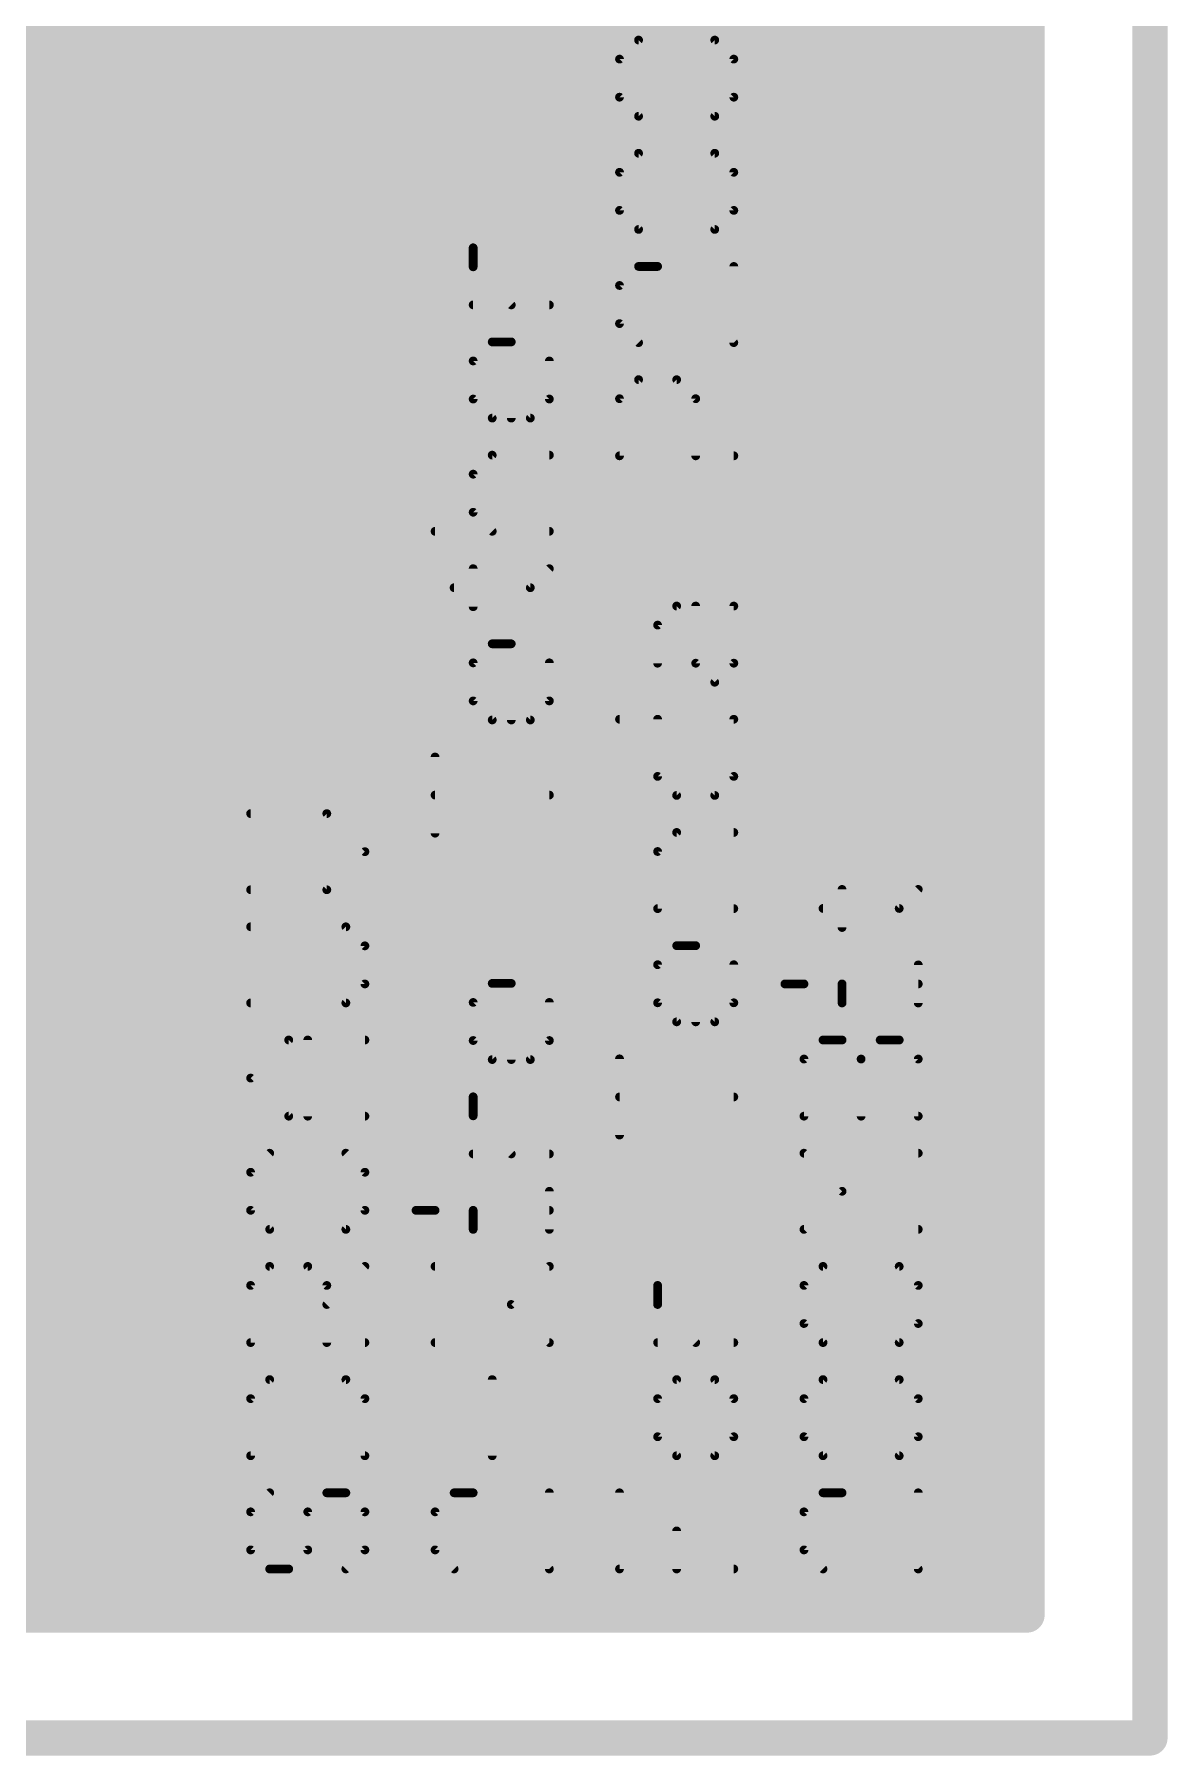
# Model space of a CAD drawing. Extents: x -0.2 to 42.2, y -0.3 to 59.1.
# Drawn here: x 29.1 to 42.2, y -0.2 to 19.71 of the extents above; entities that cross this region are included whole.
import ezdxf

# ---------------------------------------------------------------- set-up
doc = ezdxf.new("R2010")
doc.units = 0
for name, color, linetype in [('1', 22, 'CONTINUOUS'), ('16', 175, 'CONTINUOUS'), ('20', 7, 'CONTINUOUS'), ('21', 253, 'CONTINUOUS')]:
    doc.layers.add(name, color=color, linetype=linetype)

msp = doc.modelspace()

# ---------------------------------------------------------------- linework, layer by layer
at = {"layer": '1', "const_width": 0.4064}
for points in [[(40.5776, 56.5776), (40.5776, 1.4224)], [(37.4904, 24.5095), (23.1052, 10.1243)], [(23.622, 9.779), (38.1, 24.257)], [(24.2316, 9.5265), (38.4453, 23.7402)], [(33.6804, 23.1125), (21.2075, 10.6396)], [(21.46, 10.03), (34.29, 22.86)], [(21.8053, 9.5132), (34.6353, 22.3432)], [(20.828, 11.303), (30.48, 20.955)], [(21.1733, 10.7862), (30.8253, 20.4382)], [(30.3007, 19.9136), (30.4815, 19.9136)], [(32.2057, 19.9136), (32.8945, 19.9136)], [(34.6187, 19.9136), (40.5776, 19.9136)], [(29.8943, 19.5072), (30.0751, 19.5072)], [(31.7993, 19.5072), (32.4881, 19.5072)], [(34.2123, 19.5072), (40.5776, 19.5072)], [(29.4879, 19.1008), (29.6687, 19.1008)], [(31.3929, 19.1008), (32.0817, 19.1008)], [(33.8059, 19.1008), (40.5776, 19.1008)], [(29.0815, 18.6944), (29.2623, 18.6944)], [(30.9865, 18.6944), (31.6753, 18.6944)], [(33.3995, 18.6944), (40.5776, 18.6944)], [(30.5801, 18.288), (31.2689, 18.288)], [(32.9931, 18.288), (40.5776, 18.288)], [(30.1737, 17.8816), (30.8625, 17.8816)], [(32.5867, 17.8816), (40.5776, 17.8816)], [(29.7673, 17.4752), (30.4561, 17.4752)], [(32.1803, 17.4752), (40.5776, 17.4752)], [(29.3609, 17.0688), (30.0497, 17.0688)], [(31.7739, 17.0688), (40.5776, 17.0688)], [(28.9545, 16.6624), (29.6433, 16.6624)], [(31.3675, 16.6624), (40.5776, 16.6624)], [(28.5481, 16.256), (29.2369, 16.256)], [(30.9611, 16.256), (40.5776, 16.256)], [(30.5547, 15.8496), (40.5776, 15.8496)], [(30.1483, 15.4432), (40.5776, 15.4432)], [(29.7419, 15.0368), (40.5776, 15.0368)], [(29.3355, 14.6304), (40.5776, 14.6304)], [(28.9291, 14.224), (40.5776, 14.224)], [(28.5227, 13.8176), (40.5776, 13.8176)], [(28.1163, 13.4112), (40.5776, 13.4112)], [(27.7099, 13.0048), (40.5776, 13.0048)], [(27.3035, 12.5984), (40.5776, 12.5984)], [(26.8971, 12.192), (40.5776, 12.192)], [(26.4907, 11.7856), (40.5776, 11.7856)], [(26.0843, 11.3792), (40.5776, 11.3792)], [(25.6779, 10.9728), (40.5776, 10.9728)], [(25.2715, 10.5664), (40.5776, 10.5664)], [(24.8651, 10.16), (40.5776, 10.16)], [(24.4587, 9.7536), (40.5776, 9.7536)], [(24.2316, 9.3472), (40.5776, 9.3472)], [(24.2316, 8.9408), (40.5776, 8.9408)], [(24.2316, 8.5344), (40.5776, 8.5344)], [(24.2316, 8.128), (40.5776, 8.128)], [(24.2316, 7.7216), (40.5776, 7.7216)], [(24.2316, 7.3152), (40.5776, 7.3152)], [(24.2316, 6.9088), (40.5776, 6.9088)], [(24.1871, 6.5024), (40.5776, 6.5024)], [(23.8491, 6.096), (40.5776, 6.096)], [(23.4427, 5.6896), (40.5776, 5.6896)], [(23.0363, 5.2832), (40.5776, 5.2832)], [(22.6299, 4.8768), (40.5776, 4.8768)], [(22.2235, 4.4704), (40.5776, 4.4704)], [(21.8171, 4.064), (40.5776, 4.064)], [(14.1622, 3.6576), (40.5776, 3.6576)], [(14.1622, 3.2512), (40.5776, 3.2512)], [(12.9082, 2.8448), (40.5776, 2.8448)], [(14.1622, 2.4384), (40.5776, 2.4384)], [(14.1622, 2.032), (40.5776, 2.032)], [(14.1622, 1.6256), (40.5776, 1.6256)], [(40.5776, 1.4224), (14.1622, 1.4224)]]:
    msp.add_lwpolyline(points, dxfattribs=at)
at = {"layer": '1', "const_width": 0.2032}
for points in [[(29.8943, 19.6088, 1), (29.8943, 19.4056)], [(30.0751, 19.4056, 1), (30.0751, 19.6088)], [(31.7993, 19.6088, 1), (31.7993, 19.4056)], [(32.4881, 19.4056, 1), (32.4881, 19.6088)], [(34.2123, 19.6088, 1), (34.2123, 19.4056)], [(40.5776, 19.4056, 1), (40.5776, 19.6088)], [(29.4879, 19.2024, 1), (29.4879, 18.9992)], [(29.6687, 18.9992, 1), (29.6687, 19.2024)], [(31.3929, 19.2024, 1), (31.3929, 18.9992)], [(32.0817, 18.9992, 1), (32.0817, 19.2024)], [(33.8059, 19.2024, 1), (33.8059, 18.9992)], [(40.5776, 18.9992, 1), (40.5776, 19.2024)], [(29.0815, 18.796, 1), (29.0815, 18.5928)], [(29.2623, 18.5928, 1), (29.2623, 18.796)], [(30.9865, 18.796, 1), (30.9865, 18.5928)], [(31.6753, 18.5928, 1), (31.6753, 18.796)], [(33.3995, 18.796, 1), (33.3995, 18.5928)], [(40.5776, 18.5928, 1), (40.5776, 18.796)], [(30.5801, 18.3896, 1), (30.5801, 18.1864)], [(31.2689, 18.1864, 1), (31.2689, 18.3896)], [(32.9931, 18.3896, 1), (32.9931, 18.1864)], [(40.5776, 18.1864, 1), (40.5776, 18.3896)], [(30.1737, 17.9832, 1), (30.1737, 17.78)], [(30.8625, 17.78, 1), (30.8625, 17.9832)], [(32.5867, 17.9832, 1), (32.5867, 17.78)], [(40.5776, 17.78, 1), (40.5776, 17.9832)], [(29.7673, 17.5768, 1), (29.7673, 17.3736)], [(30.4561, 17.3736, 1), (30.4561, 17.5768)], [(32.1803, 17.5768, 1), (32.1803, 17.3736)], [(40.5776, 17.3736, 1), (40.5776, 17.5768)], [(29.3609, 17.1704, 1), (29.3609, 16.9672)], [(30.0497, 16.9672, 1), (30.0497, 17.1704)], [(31.7739, 17.1704, 1), (31.7739, 16.9672)], [(40.5776, 16.9672, 1), (40.5776, 17.1704)], [(29.6433, 16.5608, 1), (29.6433, 16.764)], [(31.3675, 16.764, 1), (31.3675, 16.5608)], [(40.5776, 16.5608, 1), (40.5776, 16.764)], [(29.2369, 16.1544, 1), (29.2369, 16.3576)], [(30.9611, 16.3576, 1), (30.9611, 16.1544)], [(40.5776, 16.1544, 1), (40.5776, 16.3576)], [(30.5547, 15.9512, 1), (30.5547, 15.748)], [(40.5776, 15.748, 1), (40.5776, 15.9512)], [(30.1483, 15.5448, 1), (30.1483, 15.3416)], [(40.5776, 15.3416, 1), (40.5776, 15.5448)], [(29.7419, 15.1384, 1), (29.7419, 14.9352)], [(40.5776, 14.9352, 1), (40.5776, 15.1384)], [(29.3355, 14.732, 1), (29.3355, 14.5288)], [(40.5776, 14.5288, 1), (40.5776, 14.732)], [(40.5776, 14.1224, 1), (40.5776, 14.3256)], [(40.5776, 13.716, 1), (40.5776, 13.9192)], [(40.5776, 13.3096, 1), (40.5776, 13.5128)], [(40.5776, 12.9032, 1), (40.5776, 13.1064)], [(40.5776, 12.4968, 1), (40.5776, 12.7)], [(40.5776, 12.0904, 1), (40.5776, 12.2936)], [(40.5776, 11.684, 1), (40.5776, 11.8872)], [(40.5776, 11.2776, 1), (40.5776, 11.4808)], [(40.5776, 10.8712, 1), (40.5776, 11.0744)], [(40.5776, 10.4648, 1), (40.5776, 10.668)], [(40.5776, 10.0584, 1), (40.5776, 10.2616)], [(40.5776, 9.652, 1), (40.5776, 9.8552)], [(40.5776, 9.2456, 1), (40.5776, 9.4488)], [(40.5776, 8.8392, 1), (40.5776, 9.0424)], [(40.5776, 8.4328, 1), (40.5776, 8.636)], [(40.5776, 8.0264, 1), (40.5776, 8.2296)], [(40.5776, 7.62, 1), (40.5776, 7.8232)], [(40.5776, 7.2136, 1), (40.5776, 7.4168)], [(40.5776, 6.8072, 1), (40.5776, 7.0104)], [(40.5776, 6.4008, 1), (40.5776, 6.604)], [(40.5776, 5.9944, 1), (40.5776, 6.1976)], [(40.5776, 5.588, 1), (40.5776, 5.7912)], [(40.5776, 5.1816, 1), (40.5776, 5.3848)], [(40.5776, 4.7752, 1), (40.5776, 4.9784)], [(40.5776, 4.3688, 1), (40.5776, 4.572)], [(40.5776, 3.9624, 1), (40.5776, 4.1656)], [(40.5776, 3.556, 1), (40.5776, 3.7592)], [(40.5776, 3.1496, 1), (40.5776, 3.3528)], [(40.5776, 2.7432, 1), (40.5776, 2.9464)], [(40.5776, 2.3368, 1), (40.5776, 2.54)], [(40.5776, 1.9304, 1), (40.5776, 2.1336)], [(40.5776, 1.524, 1), (40.5776, 1.7272)], [(40.5776, 1.3208, 1), (40.5776, 1.524)], [(40.476, 1.4224, 1), (40.6792, 1.4224)]]:
    msp.add_lwpolyline(points, format="xyb", dxfattribs=at)
at = {"layer": '16', "const_width": 0.4064}
for points in [[(40.5776, 56.5776), (40.5776, 1.4224)], [(1.4224, 19.9136), (40.5776, 19.9136)], [(1.4224, 19.5072), (40.5776, 19.5072)], [(1.4224, 19.1008), (40.5776, 19.1008)], [(1.4224, 18.6944), (40.5776, 18.6944)], [(1.4224, 18.288), (40.5776, 18.288)], [(1.4224, 17.8816), (40.5776, 17.8816)], [(1.4224, 17.4752), (40.5776, 17.4752)], [(1.4224, 17.0688), (40.5776, 17.0688)], [(6.0526, 16.6624), (40.5776, 16.6624)], [(6.2972, 16.256), (40.5776, 16.256)], [(6.3594, 15.8496), (40.5776, 15.8496)], [(6.2761, 15.4432), (40.5776, 15.4432)], [(6.0019, 15.0368), (40.5776, 15.0368)], [(1.4224, 14.6304), (40.5776, 14.6304)], [(5.9511, 14.224), (40.5776, 14.224)], [(6.2551, 13.8176), (40.5776, 13.8176)], [(19.8498, 13.4112), (40.5776, 13.4112)], [(20.2104, 13.0048), (40.5776, 13.0048)], [(20.2104, 12.5984), (40.5776, 12.5984)], [(20.2104, 12.192), (40.5776, 12.192)], [(19.9067, 11.7856), (40.5776, 11.7856)], [(1.4224, 11.3792), (40.5776, 11.3792)], [(19.7482, 10.9728), (40.5776, 10.9728)], [(20.1546, 10.5664), (40.5776, 10.5664)], [(20.2104, 10.16), (40.5776, 10.16)], [(20.2104, 9.7536), (40.5776, 9.7536)], [(20.0083, 9.3472), (40.5776, 9.3472)], [(19.6019, 8.9408), (40.5776, 8.9408)], [(19.7185, 8.5344), (40.5776, 8.5344)], [(20.1249, 8.128), (40.5776, 8.128)], [(20.2612, 7.7216), (40.5776, 7.7216)], [(20.2612, 7.3152), (40.5776, 7.3152)], [(20.1817, 6.9088), (40.5776, 6.9088)], [(19.7753, 6.5024), (40.5776, 6.5024)], [(12.1039, 6.096), (40.5776, 6.096)], [(12.1242, 5.6896), (40.5776, 5.6896)], [(12.0829, 5.2832), (40.5776, 5.2832)], [(11.9145, 4.8768), (40.5776, 4.8768)], [(11.571, 4.4704), (40.5776, 4.4704)], [(10.831, 4.064), (40.5776, 4.064)], [(1.4224, 3.6576), (40.5776, 3.6576)], [(1.4224, 3.2512), (40.5776, 3.2512)], [(1.4224, 2.8448), (40.5776, 2.8448)], [(1.4224, 2.4384), (40.5776, 2.4384)], [(1.4224, 2.032), (40.5776, 2.032)], [(1.4224, 1.6256), (40.5776, 1.6256)], [(40.5776, 1.4224), (1.4224, 1.4224)]]:
    msp.add_lwpolyline(points, dxfattribs=at)
at = {"layer": '16', "const_width": 0.2032}
for points in [[(40.5776, 19.4056, 1), (40.5776, 19.6088)], [(40.5776, 18.9992, 1), (40.5776, 19.2024)], [(40.5776, 18.5928, 1), (40.5776, 18.796)], [(40.5776, 18.1864, 1), (40.5776, 18.3896)], [(40.5776, 17.78, 1), (40.5776, 17.9832)], [(40.5776, 17.3736, 1), (40.5776, 17.5768)], [(40.5776, 16.9672, 1), (40.5776, 17.1704)], [(40.5776, 16.5608, 1), (40.5776, 16.764)], [(40.5776, 16.1544, 1), (40.5776, 16.3576)], [(40.5776, 15.748, 1), (40.5776, 15.9512)], [(40.5776, 15.3416, 1), (40.5776, 15.5448)], [(40.5776, 14.9352, 1), (40.5776, 15.1384)], [(40.5776, 14.5288, 1), (40.5776, 14.732)], [(40.5776, 14.1224, 1), (40.5776, 14.3256)], [(40.5776, 13.716, 1), (40.5776, 13.9192)], [(40.5776, 13.3096, 1), (40.5776, 13.5128)], [(40.5776, 12.9032, 1), (40.5776, 13.1064)], [(40.5776, 12.4968, 1), (40.5776, 12.7)], [(40.5776, 12.0904, 1), (40.5776, 12.2936)], [(40.5776, 11.684, 1), (40.5776, 11.8872)], [(40.5776, 11.2776, 1), (40.5776, 11.4808)], [(40.5776, 10.8712, 1), (40.5776, 11.0744)], [(40.5776, 10.4648, 1), (40.5776, 10.668)], [(40.5776, 10.0584, 1), (40.5776, 10.2616)], [(40.5776, 9.652, 1), (40.5776, 9.8552)], [(40.5776, 9.2456, 1), (40.5776, 9.4488)], [(40.5776, 8.8392, 1), (40.5776, 9.0424)], [(40.5776, 8.4328, 1), (40.5776, 8.636)], [(40.5776, 8.0264, 1), (40.5776, 8.2296)], [(40.5776, 7.62, 1), (40.5776, 7.8232)], [(40.5776, 7.2136, 1), (40.5776, 7.4168)], [(40.5776, 6.8072, 1), (40.5776, 7.0104)], [(40.5776, 6.4008, 1), (40.5776, 6.604)], [(40.5776, 5.9944, 1), (40.5776, 6.1976)], [(40.5776, 5.588, 1), (40.5776, 5.7912)], [(40.5776, 5.1816, 1), (40.5776, 5.3848)], [(40.5776, 4.7752, 1), (40.5776, 4.9784)], [(40.5776, 4.3688, 1), (40.5776, 4.572)], [(40.5776, 3.9624, 1), (40.5776, 4.1656)], [(40.5776, 3.556, 1), (40.5776, 3.7592)], [(40.5776, 3.1496, 1), (40.5776, 3.3528)], [(40.5776, 2.7432, 1), (40.5776, 2.9464)], [(40.5776, 2.3368, 1), (40.5776, 2.54)], [(40.5776, 1.9304, 1), (40.5776, 2.1336)], [(40.5776, 1.524, 1), (40.5776, 1.7272)], [(40.5776, 1.3208, 1), (40.5776, 1.524)], [(40.476, 1.4224, 1), (40.6792, 1.4224)]]:
    msp.add_lwpolyline(points, format="xyb", dxfattribs=at)
at = {"layer": '20', "const_width": 0.4064}
for points in [[(42, 58), (42, 0)], [(42, 0), (0, 0)]]:
    msp.add_lwpolyline(points, dxfattribs=at)
at = {"layer": '20', "const_width": 0.2032}
for points in [[(42, -0.1016, 1), (42, 0.1016)], [(41.8984, 0, 1), (42.1016, 0)]]:
    msp.add_lwpolyline(points, format="xyb", dxfattribs=at)
at = {"layer": '21', "const_width": 0.1016}
for points in [[(35.8637, 19.4249), (36.084, 19.6452)], [(36.084, 19.6452), (36.9653, 19.6452)], [(36.9653, 18.7639), (36.084, 19.6452)], [(36.9653, 19.6452), (37.1856, 19.4249)], [(35.8637, 18.9843), (35.8637, 19.4249)], [(37.1856, 19.4249), (37.1856, 18.9843)], [(36.084, 18.7639), (35.8637, 18.9843)], [(37.1856, 18.9843), (36.9653, 18.7639)], [(36.9653, 18.7639), (36.084, 18.7639)], [(35.8637, 18.1152), (36.084, 18.3355)], [(36.084, 18.3355), (36.9653, 18.3355)], [(36.9653, 17.4542), (36.084, 18.3355)], [(36.9653, 18.3355), (37.1856, 18.1152)], [(35.8637, 17.6745), (35.8637, 18.1152)], [(37.1856, 18.1152), (37.1856, 17.6745)], [(36.084, 17.4542), (35.8637, 17.6745)], [(37.1856, 17.6745), (36.9653, 17.4542)], [(36.9653, 17.4542), (36.084, 17.4542)], [(34.1707, 17.0217), (34.1707, 17.242)], [(34.6114, 16.5811), (34.1707, 17.0217)], [(36.084, 17.0258), (35.8637, 16.8055)], [(36.3043, 17.0258), (36.084, 17.0258)], [(37.1856, 16.1445), (36.3043, 17.0258)], [(37.1856, 17.0258), (37.1856, 16.1445)], [(35.8637, 16.8055), (35.8637, 16.3648)], [(35.052, 16.5811), (34.1707, 16.5811)], [(35.8637, 16.3648), (36.084, 16.1445)], [(34.1707, 15.9323), (34.391, 16.1526)], [(34.391, 16.1526), (34.6114, 16.1526)], [(34.6114, 16.1526), (34.6114, 15.2713)], [(34.1707, 15.4917), (34.1707, 15.9323)], [(35.052, 15.9323), (35.052, 15.4917)], [(35.8637, 15.4957), (36.084, 15.716)], [(36.084, 15.716), (36.5246, 15.716)], [(36.5246, 15.716), (36.745, 15.4957)], [(34.391, 15.2713), (34.1707, 15.4917)], [(35.052, 15.4917), (34.8317, 15.2713)], [(35.8637, 14.8348), (35.8637, 15.4957)], [(36.745, 15.4957), (36.745, 14.8348)], [(34.8317, 15.2713), (34.391, 15.2713)], [(34.1707, 14.6226), (34.391, 14.8429)], [(34.391, 14.8429), (35.052, 14.8429)], [(37.1856, 14.8348), (35.8637, 14.8348)], [(34.1707, 14.1819), (34.1707, 14.6226)], [(34.391, 13.9616), (34.1707, 14.1819)], [(33.7301, 13.9616), (35.052, 13.9616)], [(34.1707, 13.0885), (34.1707, 13.5291)], [(34.8317, 13.3088), (35.052, 13.5291)], [(33.9504, 13.3088), (34.8317, 13.3088)], [(36.3043, 12.8763), (36.5246, 13.0966)], [(36.5246, 13.0966), (37.1856, 13.0966)], [(36.745, 12.4356), (36.745, 13.0966)], [(37.1856, 13.0966), (37.1856, 12.4356)], [(36.3043, 12.4356), (36.3043, 12.8763)], [(34.1707, 12.4397), (34.391, 12.66)], [(34.391, 12.66), (34.6114, 12.66)], [(34.6114, 12.66), (34.6114, 11.7787)], [(34.1707, 11.9991), (34.1707, 12.4397)], [(35.052, 12.4397), (35.052, 11.9991)], [(36.9653, 12.2153), (36.745, 12.4356)], [(37.1856, 12.4356), (36.9653, 12.2153)], [(34.391, 11.7787), (34.1707, 11.9991)], [(35.052, 11.9991), (34.8317, 11.7787)], [(34.8317, 11.7787), (34.391, 11.7787)], [(35.8637, 11.7869), (37.1856, 11.7869)], [(36.3043, 11.1259), (36.3043, 11.7869)], [(37.1856, 11.7869), (37.1856, 11.1259)], [(33.7301, 10.469), (33.7301, 11.3503)], [(36.5246, 10.9056), (36.3043, 11.1259)], [(37.1856, 11.1259), (36.9653, 10.9056)], [(35.052, 10.9097), (33.7301, 10.9097)], [(36.9653, 10.9056), (36.5246, 10.9056)], [(32.4778, 10.6954), (31.5965, 10.6954)], [(32.9184, 10.2548), (32.4778, 10.6954)], [(36.3043, 10.2568), (36.5246, 10.4771)], [(36.5246, 10.4771), (37.1856, 10.4771)], [(32.4778, 9.8141), (32.9184, 10.2548)], [(36.3043, 9.5959), (36.3043, 10.2568)], [(31.5965, 9.8141), (32.4778, 9.8141)], [(38.4379, 9.3776), (38.4379, 9.8182)], [(39.0989, 9.5979), (39.3192, 9.8182)], [(37.1856, 9.5959), (36.3043, 9.5959)], [(38.2176, 9.5979), (39.0989, 9.5979)], [(32.6981, 9.3857), (31.5965, 9.3857)], [(32.9184, 9.1654), (32.6981, 9.3857)], [(32.9184, 8.7247), (32.9184, 9.1654)], [(36.3043, 8.9471), (36.5246, 9.1674)], [(36.5246, 9.1674), (36.745, 9.1674)], [(36.745, 9.1674), (36.745, 8.2861)], [(36.3043, 8.5065), (36.3043, 8.9471)], [(37.1856, 8.9471), (37.1856, 8.5065)], [(39.3192, 8.5044), (39.3192, 8.9451)], [(32.6981, 8.5044), (32.9184, 8.7247)], [(34.1707, 8.5105), (34.391, 8.7308)], [(34.391, 8.7308), (34.6114, 8.7308)], [(34.6114, 8.7308), (34.6114, 7.8496)], [(37.7769, 8.7247), (37.9973, 8.7247)], [(38.4379, 8.5044), (38.4379, 8.7247)], [(38.4379, 8.7247), (39.3192, 8.7247)], [(31.5965, 8.5044), (32.6981, 8.5044)], [(34.1707, 8.0699), (34.1707, 8.5105)], [(35.052, 8.5105), (35.052, 8.0699)], [(36.5246, 8.2861), (36.3043, 8.5065)], [(37.1856, 8.5065), (36.9653, 8.2861)], [(36.9653, 8.2861), (36.5246, 8.2861)], [(31.5965, 7.6353), (32.0371, 8.076)], [(32.0371, 8.076), (32.9184, 8.076)], [(32.2574, 7.1947), (32.2574, 8.076)], [(34.391, 7.8496), (34.1707, 8.0699)], [(35.052, 8.0699), (34.8317, 7.8496)], [(37.9973, 7.8557), (38.2176, 8.076)], [(38.2176, 8.076), (38.4379, 8.076)], [(38.4379, 8.076), (38.6582, 7.8557)], [(38.6582, 7.8557), (38.8786, 8.076)], [(38.8786, 8.076), (39.0989, 8.076)], [(39.0989, 8.076), (39.3192, 7.8557)], [(34.8317, 7.8496), (34.391, 7.8496)], [(35.8637, 6.9764), (35.8637, 7.8577)], [(37.9973, 7.1947), (37.9973, 7.8557)], [(38.6582, 7.1947), (38.6582, 7.8557)], [(39.3192, 7.8557), (39.3192, 7.1947)], [(32.0371, 7.1947), (31.5965, 7.6353)], [(34.1707, 7.1988), (34.1707, 7.4191)], [(37.1856, 7.4171), (35.8637, 7.4171)], [(32.9184, 7.1947), (32.0371, 7.1947)], [(34.6114, 6.7581), (34.1707, 7.1988)], [(39.3192, 7.1947), (37.9973, 7.1947)], [(31.8168, 6.7663), (31.5965, 6.5459)], [(32.9184, 6.5459), (32.6981, 6.7663)], [(35.052, 6.7581), (34.1707, 6.7581)], [(38.4379, 6.3256), (37.9973, 6.7663)], [(37.9973, 6.7663), (39.3192, 6.7663)], [(31.5965, 6.5459), (31.5965, 6.1053)], [(32.9184, 6.1053), (32.9184, 6.5459)], [(35.052, 5.885), (35.052, 6.3256)], [(37.9973, 5.885), (38.4379, 6.3256)], [(31.5965, 6.1053), (31.8168, 5.885)], [(32.6981, 5.885), (32.9184, 6.1053)], [(33.5098, 6.1053), (33.7301, 6.1053)], [(34.1707, 5.885), (34.1707, 6.1053)], [(34.1707, 6.1053), (35.052, 6.1053)], [(31.8168, 5.885), (32.6981, 5.885)], [(39.3192, 5.885), (37.9973, 5.885)], [(31.5965, 5.2362), (31.8168, 5.4565)], [(31.8168, 5.4565), (32.2574, 5.4565)], [(32.2574, 5.4565), (32.4778, 5.2362)], [(32.4778, 5.0159), (32.9184, 5.4565)], [(35.052, 5.4565), (33.7301, 5.4565)], [(34.6114, 5.0159), (35.052, 5.4565)], [(37.9973, 5.2362), (38.2176, 5.4565)], [(38.2176, 5.4565), (39.0989, 5.4565)], [(39.0989, 4.5753), (38.2176, 5.4565)], [(39.0989, 5.4565), (39.3192, 5.2362)], [(31.5965, 4.5753), (31.5965, 5.2362)], [(32.4778, 5.2362), (32.4778, 4.5753)], [(36.3043, 5.0159), (36.3043, 5.2362)], [(37.9973, 4.7956), (37.9973, 5.2362)], [(39.3192, 5.2362), (39.3192, 4.7956)], [(35.052, 4.5753), (34.6114, 5.0159)], [(36.745, 4.5753), (36.3043, 5.0159)], [(38.2176, 4.5753), (37.9973, 4.7956)], [(39.3192, 4.7956), (39.0989, 4.5753)], [(32.9184, 4.5753), (31.5965, 4.5753)], [(33.7301, 4.5753), (35.052, 4.5753)], [(37.1856, 4.5753), (36.3043, 4.5753)], [(39.0989, 4.5753), (38.2176, 4.5753)], [(31.8168, 4.1468), (31.5965, 3.9265)], [(32.6981, 4.1468), (31.8168, 4.1468)], [(32.9184, 3.9265), (32.6981, 4.1468)], [(34.391, 3.2655), (34.391, 4.1468)], [(36.5246, 4.1468), (36.3043, 3.9265)], [(36.9653, 4.1468), (36.5246, 4.1468)], [(37.1856, 3.9265), (36.9653, 4.1468)], [(37.9973, 3.9265), (38.2176, 4.1468)], [(38.2176, 4.1468), (39.0989, 4.1468)], [(39.0989, 3.2655), (38.2176, 4.1468)], [(39.0989, 4.1468), (39.3192, 3.9265)], [(31.5965, 3.9265), (31.5965, 3.2655)], [(32.9184, 3.2655), (32.9184, 3.9265)], [(36.3043, 3.9265), (36.3043, 3.4858)], [(37.1856, 3.4858), (37.1856, 3.9265)], [(37.9973, 3.4858), (37.9973, 3.9265)], [(39.3192, 3.9265), (39.3192, 3.4858)], [(36.3043, 3.4858), (36.5246, 3.2655)], [(36.9653, 3.2655), (37.1856, 3.4858)], [(38.2176, 3.2655), (37.9973, 3.4858)], [(39.3192, 3.4858), (39.0989, 3.2655)], [(31.5965, 3.2655), (32.9184, 3.2655)], [(36.5246, 3.2655), (36.9653, 3.2655)], [(39.0989, 3.2655), (38.2176, 3.2655)], [(31.8168, 2.8371), (31.5965, 2.6168)], [(32.2574, 2.6168), (32.4778, 2.8371)], [(32.4778, 2.8371), (32.6981, 2.8371)], [(32.6981, 2.8371), (32.9184, 2.6168)], [(33.9504, 2.8371), (33.7301, 2.6168)], [(34.1707, 2.8371), (33.9504, 2.8371)], [(35.052, 1.9558), (34.1707, 2.8371)], [(35.052, 2.8371), (35.052, 1.9558)], [(35.8637, 1.9558), (35.8637, 2.8371)], [(38.2176, 2.8371), (37.9973, 2.6168)], [(38.4379, 2.8371), (38.2176, 2.8371)], [(39.3192, 1.9558), (38.4379, 2.8371)], [(39.3192, 2.8371), (39.3192, 1.9558)], [(31.5965, 2.6168), (31.5965, 2.1761)], [(32.2574, 2.1761), (32.2574, 2.6168)], [(32.9184, 2.6168), (32.9184, 2.1761)], [(33.7301, 2.6168), (33.7301, 2.1761)], [(37.9973, 2.6168), (37.9973, 2.1761)], [(36.5246, 1.9558), (36.5246, 2.3964)], [(31.5965, 2.1761), (31.8168, 1.9558)], [(32.0371, 1.9558), (32.2574, 2.1761)], [(32.9184, 2.1761), (32.6981, 1.9558)], [(33.7301, 2.1761), (33.9504, 1.9558)], [(37.9973, 2.1761), (38.2176, 1.9558)], [(31.8168, 1.9558), (32.0371, 1.9558)], [(37.1856, 1.9558), (35.8637, 1.9558)]]:
    msp.add_lwpolyline(points, dxfattribs=at)
at = {"layer": '21', "const_width": 0.0508}
for points in [[(36.102, 19.6632, 1), (36.066, 19.6273)], [(36.084, 19.6706, 1), (36.084, 19.6198)], [(36.102, 19.6273, 1), (36.066, 19.6632)], [(36.9832, 19.6632, 1), (36.9473, 19.6273)], [(36.9653, 19.6198, 1), (36.9653, 19.6706)], [(35.8457, 19.4429, 1), (35.8816, 19.4069)], [(35.8891, 19.4249, 1), (35.8383, 19.4249)], [(37.211, 19.4249, 1), (37.1602, 19.4249)], [(37.1676, 19.4069, 1), (37.2036, 19.4429)], [(35.8816, 19.0022, 1), (35.8457, 18.9663)], [(35.8383, 18.9843, 1), (35.8891, 18.9843)], [(37.1602, 18.9843, 1), (37.211, 18.9843)], [(37.2036, 18.9663, 1), (37.1676, 19.0022)], [(36.084, 18.7893, 1), (36.084, 18.7385)], [(36.066, 18.746, 1), (36.102, 18.7819)], [(36.9473, 18.7819, 1), (36.9832, 18.746)], [(36.9473, 18.746, 1), (36.9832, 18.7819)], [(36.9653, 18.7385, 1), (36.9653, 18.7893)], [(36.102, 18.3535, 1), (36.066, 18.3175)], [(36.084, 18.3609, 1), (36.084, 18.3101)], [(36.102, 18.3175, 1), (36.066, 18.3535)], [(36.9832, 18.3535, 1), (36.9473, 18.3175)], [(36.9653, 18.3101, 1), (36.9653, 18.3609)], [(35.8891, 18.1152, 1), (35.8383, 18.1152)], [(35.8457, 18.1331, 1), (35.8816, 18.0972)], [(37.211, 18.1152, 1), (37.1602, 18.1152)], [(37.1676, 18.0972, 1), (37.2036, 18.1331)], [(35.8816, 17.6925, 1), (35.8457, 17.6566)], [(37.2036, 17.6566, 1), (37.1676, 17.6925)], [(35.8383, 17.6745, 1), (35.8891, 17.6745)], [(37.1602, 17.6745, 1), (37.211, 17.6745)], [(36.084, 17.4796, 1), (36.084, 17.4288)], [(36.066, 17.4363, 1), (36.102, 17.4722)], [(36.9473, 17.4722, 1), (36.9832, 17.4363)], [(36.9473, 17.4363, 1), (36.9832, 17.4722)], [(36.9653, 17.4288, 1), (36.9653, 17.4796)], [(34.1961, 17.242, 1), (34.1453, 17.242)], [(34.1887, 17.0397, 1), (34.1528, 17.0037)], [(34.1453, 17.0217, 1), (34.1961, 17.0217)], [(36.084, 17.0512, 1), (36.084, 17.0004)], [(36.102, 17.0078, 1), (36.066, 17.0437)], [(36.3223, 17.0437, 1), (36.2864, 17.0078)], [(36.3043, 17.0004, 1), (36.3043, 17.0512)], [(37.211, 17.0258, 1), (37.1602, 17.0258)], [(35.8891, 16.8055, 1), (35.8383, 16.8055)], [(35.8457, 16.8234, 1), (35.8816, 16.7875)], [(34.1707, 16.6065, 1), (34.1707, 16.5557)], [(34.5934, 16.5631, 1), (34.6293, 16.599)], [(35.052, 16.5557, 1), (35.052, 16.6065)], [(35.8816, 16.3828, 1), (35.8457, 16.3468)], [(35.8383, 16.3648, 1), (35.8891, 16.3648)], [(34.391, 16.178, 1), (34.391, 16.1272)], [(34.409, 16.1347, 1), (34.3731, 16.1706)], [(34.6368, 16.1526, 1), (34.586, 16.1526)], [(34.6114, 16.1272, 1), (34.6114, 16.178)], [(36.066, 16.1265, 1), (36.102, 16.1624)], [(37.1602, 16.1445, 1), (37.211, 16.1445)], [(37.1676, 16.1265, 1), (37.2036, 16.1624)], [(34.1961, 15.9323, 1), (34.1453, 15.9323)], [(34.1528, 15.9503, 1), (34.1887, 15.9143)], [(35.0774, 15.9323, 1), (35.0266, 15.9323)], [(36.084, 15.7414, 1), (36.084, 15.6906)], [(36.102, 15.6981, 1), (36.066, 15.734)], [(36.5426, 15.734, 1), (36.5067, 15.6981)], [(36.5246, 15.6906, 1), (36.5246, 15.7414)], [(34.1887, 15.5096, 1), (34.1528, 15.4737)], [(35.07, 15.4737, 1), (35.034, 15.5096)], [(35.8891, 15.4957, 1), (35.8383, 15.4957)], [(35.8457, 15.5137, 1), (35.8816, 15.4778)], [(36.7704, 15.4957, 1), (36.7196, 15.4957)], [(36.727, 15.4778, 1), (36.7629, 15.5137)], [(34.1453, 15.4917, 1), (34.1961, 15.4917)], [(35.0266, 15.4917, 1), (35.0774, 15.4917)], [(34.391, 15.2967, 1), (34.391, 15.2459)], [(34.3731, 15.2534, 1), (34.409, 15.2893)], [(34.586, 15.2713, 1), (34.6368, 15.2713)], [(34.8137, 15.2893, 1), (34.8496, 15.2534)], [(34.8317, 15.2459, 1), (34.8317, 15.2967)], [(34.391, 14.8683, 1), (34.391, 14.8175)], [(34.409, 14.8249, 1), (34.3731, 14.8609)], [(35.052, 14.8175, 1), (35.052, 14.8683)], [(35.8637, 14.8602, 1), (35.8637, 14.8094)], [(35.8383, 14.8348, 1), (35.8891, 14.8348)], [(36.7196, 14.8348, 1), (36.7704, 14.8348)], [(37.1856, 14.8094, 1), (37.1856, 14.8602)], [(34.1961, 14.6226, 1), (34.1453, 14.6226)], [(34.1528, 14.6405, 1), (34.1887, 14.6046)], [(34.1453, 14.1819, 1), (34.1961, 14.1819)], [(34.1887, 14.1999, 1), (34.1528, 14.164)], [(33.7301, 13.987, 1), (33.7301, 13.9362)], [(34.3731, 13.9437, 1), (34.409, 13.9796)], [(35.052, 13.9362, 1), (35.052, 13.987)], [(34.1961, 13.5291, 1), (34.1453, 13.5291)], [(35.07, 13.5111, 1), (35.034, 13.5471)], [(33.9504, 13.3342, 1), (33.9504, 13.2834)], [(34.8137, 13.3267, 1), (34.8496, 13.2908)], [(34.8317, 13.2834, 1), (34.8317, 13.3342)], [(36.5246, 13.122, 1), (36.5246, 13.0712)], [(36.5426, 13.0786, 1), (36.5067, 13.1146)], [(36.7704, 13.0966, 1), (36.7196, 13.0966)], [(37.211, 13.0966, 1), (37.1602, 13.0966)], [(37.1856, 13.0712, 1), (37.1856, 13.122)], [(34.1453, 13.0885, 1), (34.1961, 13.0885)], [(36.3297, 12.8763, 1), (36.2789, 12.8763)], [(36.2864, 12.8942, 1), (36.3223, 12.8583)], [(34.391, 12.6854, 1), (34.391, 12.6346)], [(34.409, 12.6421, 1), (34.3731, 12.678)], [(34.6368, 12.66, 1), (34.586, 12.66)], [(34.6114, 12.6346, 1), (34.6114, 12.6854)], [(34.1961, 12.4397, 1), (34.1453, 12.4397)], [(34.1528, 12.4577, 1), (34.1887, 12.4217)], [(35.0774, 12.4397, 1), (35.0266, 12.4397)], [(36.2789, 12.4356, 1), (36.3297, 12.4356)], [(36.7629, 12.4536, 1), (36.727, 12.4177)], [(36.7196, 12.4356, 1), (36.7704, 12.4356)], [(37.1602, 12.4356, 1), (37.211, 12.4356)], [(37.2036, 12.4177, 1), (37.1676, 12.4536)], [(36.9473, 12.2333, 1), (36.9832, 12.1974)], [(36.9473, 12.1974, 1), (36.9832, 12.2333)], [(34.1453, 11.9991, 1), (34.1961, 11.9991)], [(34.1887, 12.017, 1), (34.1528, 11.9811)], [(35.0266, 11.9991, 1), (35.0774, 11.9991)], [(35.07, 11.9811, 1), (35.034, 12.017)], [(34.391, 11.8041, 1), (34.391, 11.7533)], [(34.3731, 11.7608, 1), (34.409, 11.7967)], [(34.586, 11.7787, 1), (34.6368, 11.7787)], [(34.8137, 11.7967, 1), (34.8496, 11.7608)], [(34.8317, 11.7533, 1), (34.8317, 11.8041)], [(35.8637, 11.8123, 1), (35.8637, 11.7615)], [(36.3297, 11.7869, 1), (36.2789, 11.7869)], [(37.211, 11.7869, 1), (37.1602, 11.7869)], [(37.1856, 11.7615, 1), (37.1856, 11.8123)], [(33.7555, 11.3503, 1), (33.7047, 11.3503)], [(36.3223, 11.1439, 1), (36.2864, 11.1079)], [(37.2036, 11.1079, 1), (37.1676, 11.1439)], [(33.7301, 10.9351, 1), (33.7301, 10.8843)], [(35.052, 10.8843, 1), (35.052, 10.9351)], [(36.2789, 11.1259, 1), (36.3297, 11.1259)], [(36.5246, 10.931, 1), (36.5246, 10.8802)], [(36.9653, 10.8802, 1), (36.9653, 10.931)], [(37.1602, 11.1259, 1), (37.211, 11.1259)], [(36.5067, 10.8876, 1), (36.5426, 10.9235)], [(36.9473, 10.9235, 1), (36.9832, 10.8876)], [(31.5965, 10.7208, 1), (31.5965, 10.67)], [(32.4957, 10.7134, 1), (32.4598, 10.6775)], [(32.4778, 10.67, 1), (32.4778, 10.7208)], [(33.7047, 10.469, 1), (33.7555, 10.469)], [(36.5246, 10.5025, 1), (36.5246, 10.4517)], [(36.5426, 10.4592, 1), (36.5067, 10.4951)], [(37.1856, 10.4517, 1), (37.1856, 10.5025)], [(32.9364, 10.2368, 1), (32.9004, 10.2728)], [(32.9004, 10.2368, 1), (32.9364, 10.2728)], [(36.3297, 10.2568, 1), (36.2789, 10.2568)], [(36.2864, 10.2748, 1), (36.3223, 10.2389)], [(31.5965, 9.8395, 1), (31.5965, 9.7888)], [(32.4598, 9.8321, 1), (32.4957, 9.7962)], [(32.4778, 9.7888, 1), (32.4778, 9.8395)], [(38.4633, 9.8182, 1), (38.4125, 9.8182)], [(39.3372, 9.8003, 1), (39.3012, 9.8362)], [(36.3043, 9.6213, 1), (36.3043, 9.5705)], [(36.2789, 9.5959, 1), (36.3297, 9.5959)], [(37.1856, 9.5705, 1), (37.1856, 9.6213)], [(38.2176, 9.6233, 1), (38.2176, 9.5725)], [(39.0809, 9.6159, 1), (39.1168, 9.5799)], [(39.0989, 9.5725, 1), (39.0989, 9.6233)], [(31.5965, 9.4111, 1), (31.5965, 9.3603)], [(32.716, 9.4037, 1), (32.6801, 9.3677)], [(32.6981, 9.3603, 1), (32.6981, 9.4111)], [(38.4125, 9.3776, 1), (38.4633, 9.3776)], [(32.9438, 9.1654, 1), (32.893, 9.1654)], [(32.9004, 9.1474, 1), (32.9364, 9.1833)], [(36.5246, 9.1928, 1), (36.5246, 9.142)], [(36.5426, 9.1495, 1), (36.5067, 9.1854)], [(36.7704, 9.1674, 1), (36.7196, 9.1674)], [(36.745, 9.142, 1), (36.745, 9.1928)], [(36.3297, 8.9471, 1), (36.2789, 8.9471)], [(36.2864, 8.9651, 1), (36.3223, 8.9291)], [(37.211, 8.9471, 1), (37.1602, 8.9471)], [(39.3446, 8.9451, 1), (39.2938, 8.9451)], [(32.9364, 8.7068, 1), (32.9004, 8.7427)], [(34.391, 8.7562, 1), (34.391, 8.7054)], [(34.409, 8.7129, 1), (34.3731, 8.7488)], [(34.6368, 8.7308, 1), (34.586, 8.7308)], [(34.6114, 8.7054, 1), (34.6114, 8.7562)], [(37.7769, 8.7501, 1), (37.7769, 8.6993)], [(37.9973, 8.6993, 1), (37.9973, 8.7501)], [(38.4633, 8.7247, 1), (38.4125, 8.7247)], [(38.4379, 8.7501, 1), (38.4379, 8.6993)], [(39.3192, 8.6993, 1), (39.3192, 8.7501)], [(32.893, 8.7247, 1), (32.9438, 8.7247)], [(31.5965, 8.5298, 1), (31.5965, 8.479)], [(32.6801, 8.5224, 1), (32.716, 8.4865)], [(32.6981, 8.479, 1), (32.6981, 8.5298)], [(34.1961, 8.5105, 1), (34.1453, 8.5105)], [(34.1528, 8.5285, 1), (34.1887, 8.4926)], [(35.0774, 8.5105, 1), (35.0266, 8.5105)], [(36.2789, 8.5065, 1), (36.3297, 8.5065)], [(36.3223, 8.5244, 1), (36.2864, 8.4885)], [(37.1602, 8.5065, 1), (37.211, 8.5065)], [(37.2036, 8.4885, 1), (37.1676, 8.5244)], [(38.4125, 8.5044, 1), (38.4633, 8.5044)], [(39.2938, 8.5044, 1), (39.3446, 8.5044)], [(36.5246, 8.3115, 1), (36.5246, 8.2607)], [(36.5067, 8.2682, 1), (36.5426, 8.3041)], [(36.7196, 8.2861, 1), (36.7704, 8.2861)], [(36.9473, 8.3041, 1), (36.9832, 8.2682)], [(36.9653, 8.2607, 1), (36.9653, 8.3115)], [(32.0371, 8.1014, 1), (32.0371, 8.0506)], [(32.0551, 8.058, 1), (32.0192, 8.0939)], [(32.2828, 8.076, 1), (32.232, 8.076)], [(32.9184, 8.0506, 1), (32.9184, 8.1014)], [(34.1453, 8.0699, 1), (34.1961, 8.0699)], [(34.1887, 8.0878, 1), (34.1528, 8.0519)], [(35.0266, 8.0699, 1), (35.0774, 8.0699)], [(35.07, 8.0519, 1), (35.034, 8.0878)], [(38.2176, 8.1014, 1), (38.2176, 8.0506)], [(38.2356, 8.058, 1), (38.1996, 8.0939)], [(38.4559, 8.0939, 1), (38.42, 8.058)], [(38.4379, 8.0506, 1), (38.4379, 8.1014)], [(38.8786, 8.1014, 1), (38.8786, 8.0506)], [(38.8965, 8.058, 1), (38.8606, 8.0939)], [(39.1168, 8.0939, 1), (39.0809, 8.058)], [(39.0989, 8.0506, 1), (39.0989, 8.1014)], [(34.391, 7.875, 1), (34.391, 7.8242)], [(34.3731, 7.8316, 1), (34.409, 7.8675)], [(34.586, 7.8496, 1), (34.6368, 7.8496)], [(34.8137, 7.8675, 1), (34.8496, 7.8316)], [(34.8317, 7.8242, 1), (34.8317, 7.875)], [(35.8891, 7.8577, 1), (35.8383, 7.8577)], [(38.0227, 7.8557, 1), (37.9719, 7.8557)], [(37.9793, 7.8736, 1), (38.0152, 7.8377)], [(38.6836, 7.8557, 1), (38.6328, 7.8557)], [(38.6403, 7.8736, 1), (38.6762, 7.8377)], [(38.6403, 7.8377, 1), (38.6762, 7.8736)], [(39.3446, 7.8557, 1), (39.2938, 7.8557)], [(39.3012, 7.8377, 1), (39.3372, 7.8736)], [(31.6144, 7.6533, 1), (31.5785, 7.6174)], [(31.5785, 7.6533, 1), (31.6144, 7.6174)], [(34.1961, 7.4191, 1), (34.1453, 7.4191)], [(35.8637, 7.4425, 1), (35.8637, 7.3917)], [(37.1856, 7.3917, 1), (37.1856, 7.4425)], [(32.0371, 7.2201, 1), (32.0371, 7.1693)], [(32.0192, 7.1767, 1), (32.0551, 7.2127)], [(32.232, 7.1947, 1), (32.2828, 7.1947)], [(32.9184, 7.1693, 1), (32.9184, 7.2201)], [(34.1453, 7.1988, 1), (34.1961, 7.1988)], [(34.1887, 7.2167, 1), (34.1528, 7.1808)], [(37.9973, 7.2201, 1), (37.9973, 7.1693)], [(37.9719, 7.1947, 1), (38.0227, 7.1947)], [(38.6328, 7.1947, 1), (38.6836, 7.1947)], [(39.2938, 7.1947, 1), (39.3446, 7.1947)], [(39.3192, 7.1693, 1), (39.3192, 7.2201)], [(35.8383, 6.9764, 1), (35.8891, 6.9764)], [(31.8348, 6.7483, 1), (31.7988, 6.7842)], [(32.716, 6.7842, 1), (32.6801, 6.7483)], [(34.1707, 6.7835, 1), (34.1707, 6.7327)], [(34.5934, 6.7402, 1), (34.6293, 6.7761)], [(35.052, 6.7327, 1), (35.052, 6.7835)], [(37.9973, 6.7917, 1), (37.9973, 6.7409)], [(38.0152, 6.7842, 1), (37.9793, 6.7483)], [(39.3192, 6.7409, 1), (39.3192, 6.7917)], [(31.6219, 6.5459, 1), (31.5711, 6.5459)], [(31.5785, 6.5639, 1), (31.6144, 6.528)], [(32.9438, 6.5459, 1), (32.893, 6.5459)], [(32.9004, 6.528, 1), (32.9364, 6.5639)], [(35.0774, 6.3256, 1), (35.0266, 6.3256)], [(38.4559, 6.3077, 1), (38.42, 6.3436)], [(38.42, 6.3077, 1), (38.4559, 6.3436)], [(31.6144, 6.1233, 1), (31.5785, 6.0873)], [(31.5711, 6.1053, 1), (31.6219, 6.1053)], [(32.893, 6.1053, 1), (32.9438, 6.1053)], [(32.9364, 6.0873, 1), (32.9004, 6.1233)], [(33.5098, 6.1307, 1), (33.5098, 6.0799)], [(33.7301, 6.0799, 1), (33.7301, 6.1307)], [(34.1961, 6.1053, 1), (34.1453, 6.1053)], [(34.1707, 6.1307, 1), (34.1707, 6.0799)], [(35.052, 6.0799, 1), (35.052, 6.1307)], [(31.8168, 5.9104, 1), (31.8168, 5.8596)], [(31.7988, 5.867, 1), (31.8348, 5.9029)], [(32.6801, 5.9029, 1), (32.716, 5.867)], [(32.6981, 5.8596, 1), (32.6981, 5.9104)], [(34.1453, 5.885, 1), (34.1961, 5.885)], [(35.0266, 5.885, 1), (35.0774, 5.885)], [(37.9973, 5.9104, 1), (37.9973, 5.8596)], [(37.9793, 5.9029, 1), (38.0152, 5.867)], [(39.3192, 5.8596, 1), (39.3192, 5.9104)], [(31.8168, 5.4819, 1), (31.8168, 5.4311)], [(31.8348, 5.4386, 1), (31.7988, 5.4745)], [(32.2754, 5.4745, 1), (32.2395, 5.4386)], [(32.2574, 5.4311, 1), (32.2574, 5.4819)], [(32.9364, 5.4386, 1), (32.9004, 5.4745)], [(33.7301, 5.4819, 1), (33.7301, 5.4311)], [(35.07, 5.4386, 1), (35.034, 5.4745)], [(35.052, 5.4311, 1), (35.052, 5.4819)], [(38.2356, 5.4745, 1), (38.1996, 5.4386)], [(38.2176, 5.4819, 1), (38.2176, 5.4311)], [(38.2356, 5.4386, 1), (38.1996, 5.4745)], [(39.1168, 5.4745, 1), (39.0809, 5.4386)], [(39.0989, 5.4311, 1), (39.0989, 5.4819)], [(31.6219, 5.2362, 1), (31.5711, 5.2362)], [(31.5785, 5.2542, 1), (31.6144, 5.2183)], [(32.5032, 5.2362, 1), (32.4524, 5.2362)], [(32.4598, 5.2183, 1), (32.4957, 5.2542)], [(36.3297, 5.2362, 1), (36.2789, 5.2362)], [(38.0227, 5.2362, 1), (37.9719, 5.2362)], [(37.9793, 5.2542, 1), (38.0152, 5.2183)], [(39.3446, 5.2362, 1), (39.2938, 5.2362)], [(39.3012, 5.2183, 1), (39.3372, 5.2542)], [(32.4598, 5.0339, 1), (32.4957, 4.9979)], [(34.6293, 5.0339, 1), (34.5934, 4.9979)], [(34.5934, 5.0339, 1), (34.6293, 4.9979)], [(36.3223, 5.0339, 1), (36.2864, 4.9979)], [(36.2789, 5.0159, 1), (36.3297, 5.0159)], [(38.0152, 4.8135, 1), (37.9793, 4.7776)], [(37.9719, 4.7956, 1), (38.0227, 4.7956)], [(39.2938, 4.7956, 1), (39.3446, 4.7956)], [(39.3372, 4.7776, 1), (39.3012, 4.8135)], [(31.5965, 4.6007, 1), (31.5965, 4.5499)], [(31.5711, 4.5753, 1), (31.6219, 4.5753)], [(32.4524, 4.5753, 1), (32.5032, 4.5753)], [(32.9184, 4.5499, 1), (32.9184, 4.6007)], [(33.7301, 4.6007, 1), (33.7301, 4.5499)], [(35.034, 4.5573, 1), (35.07, 4.5932)], [(35.052, 4.5499, 1), (35.052, 4.6007)], [(36.3043, 4.6007, 1), (36.3043, 4.5499)], [(36.727, 4.5573, 1), (36.7629, 4.5932)], [(37.1856, 4.5499, 1), (37.1856, 4.6007)], [(38.2176, 4.6007, 1), (38.2176, 4.5499)], [(38.1996, 4.5573, 1), (38.2356, 4.5932)], [(39.0809, 4.5932, 1), (39.1168, 4.5573)], [(39.0809, 4.5573, 1), (39.1168, 4.5932)], [(39.0989, 4.5499, 1), (39.0989, 4.6007)], [(31.8168, 4.1722, 1), (31.8168, 4.1214)], [(31.8348, 4.1288, 1), (31.7988, 4.1648)], [(32.716, 4.1648, 1), (32.6801, 4.1288)], [(32.6981, 4.1214, 1), (32.6981, 4.1722)], [(34.4164, 4.1468, 1), (34.3656, 4.1468)], [(36.5246, 4.1722, 1), (36.5246, 4.1214)], [(36.5426, 4.1288, 1), (36.5067, 4.1648)], [(36.9832, 4.1648, 1), (36.9473, 4.1288)], [(36.9653, 4.1214, 1), (36.9653, 4.1722)], [(38.2356, 4.1648, 1), (38.1996, 4.1288)], [(38.2176, 4.1722, 1), (38.2176, 4.1214)], [(38.2356, 4.1288, 1), (38.1996, 4.1648)], [(39.1168, 4.1648, 1), (39.0809, 4.1288)], [(39.0989, 4.1214, 1), (39.0989, 4.1722)], [(31.6219, 3.9265, 1), (31.5711, 3.9265)], [(31.5785, 3.9444, 1), (31.6144, 3.9085)], [(32.9438, 3.9265, 1), (32.893, 3.9265)], [(32.9004, 3.9085, 1), (32.9364, 3.9444)], [(36.3297, 3.9265, 1), (36.2789, 3.9265)], [(36.2864, 3.9444, 1), (36.3223, 3.9085)], [(37.211, 3.9265, 1), (37.1602, 3.9265)], [(37.1676, 3.9085, 1), (37.2036, 3.9444)], [(38.0227, 3.9265, 1), (37.9719, 3.9265)], [(37.9793, 3.9444, 1), (38.0152, 3.9085)], [(39.3446, 3.9265, 1), (39.2938, 3.9265)], [(39.3012, 3.9085, 1), (39.3372, 3.9444)], [(36.2789, 3.4858, 1), (36.3297, 3.4858)], [(36.3223, 3.5038, 1), (36.2864, 3.4679)], [(37.1602, 3.4858, 1), (37.211, 3.4858)], [(37.2036, 3.4679, 1), (37.1676, 3.5038)], [(38.0152, 3.5038, 1), (37.9793, 3.4679)], [(37.9719, 3.4858, 1), (38.0227, 3.4858)], [(39.2938, 3.4858, 1), (39.3446, 3.4858)], [(39.3372, 3.4679, 1), (39.3012, 3.5038)], [(31.5965, 3.2909, 1), (31.5965, 3.2401)], [(31.5711, 3.2655, 1), (31.6219, 3.2655)], [(32.893, 3.2655, 1), (32.9438, 3.2655)], [(32.9184, 3.2401, 1), (32.9184, 3.2909)], [(34.3656, 3.2655, 1), (34.4164, 3.2655)], [(36.5246, 3.2909, 1), (36.5246, 3.2401)], [(36.5067, 3.2476, 1), (36.5426, 3.2835)], [(36.9473, 3.2835, 1), (36.9832, 3.2476)], [(36.9653, 3.2401, 1), (36.9653, 3.2909)], [(38.2176, 3.2909, 1), (38.2176, 3.2401)], [(38.1996, 3.2476, 1), (38.2356, 3.2835)], [(39.0809, 3.2835, 1), (39.1168, 3.2476)], [(39.0809, 3.2476, 1), (39.1168, 3.2835)], [(39.0989, 3.2401, 1), (39.0989, 3.2909)], [(31.8348, 2.8191, 1), (31.7988, 2.855)], [(32.4778, 2.8625, 1), (32.4778, 2.8117)], [(32.4957, 2.8191, 1), (32.4598, 2.855)], [(32.716, 2.855, 1), (32.6801, 2.8191)], [(32.6981, 2.8117, 1), (32.6981, 2.8625)], [(33.9504, 2.8625, 1), (33.9504, 2.8117)], [(33.9684, 2.8191, 1), (33.9324, 2.855)], [(34.1887, 2.855, 1), (34.1528, 2.8191)], [(34.1707, 2.8117, 1), (34.1707, 2.8625)], [(35.0774, 2.8371, 1), (35.0266, 2.8371)], [(35.8891, 2.8371, 1), (35.8383, 2.8371)], [(38.2176, 2.8625, 1), (38.2176, 2.8117)], [(38.2356, 2.8191, 1), (38.1996, 2.855)], [(38.4559, 2.855, 1), (38.42, 2.8191)], [(38.4379, 2.8117, 1), (38.4379, 2.8625)], [(39.3446, 2.8371, 1), (39.2938, 2.8371)], [(31.6219, 2.6168, 1), (31.5711, 2.6168)], [(31.5785, 2.6347, 1), (31.6144, 2.5988)], [(32.2828, 2.6168, 1), (32.232, 2.6168)], [(32.2395, 2.6347, 1), (32.2754, 2.5988)], [(32.9438, 2.6168, 1), (32.893, 2.6168)], [(32.9004, 2.5988, 1), (32.9364, 2.6347)], [(33.7555, 2.6168, 1), (33.7047, 2.6168)], [(33.7121, 2.6347, 1), (33.748, 2.5988)], [(38.0227, 2.6168, 1), (37.9719, 2.6168)], [(37.9793, 2.6347, 1), (38.0152, 2.5988)], [(36.55, 2.3964, 1), (36.4992, 2.3964)], [(31.6144, 2.1941, 1), (31.5785, 2.1582)], [(31.5711, 2.1761, 1), (31.6219, 2.1761)], [(32.232, 2.1761, 1), (32.2828, 2.1761)], [(32.2754, 2.1582, 1), (32.2395, 2.1941)], [(32.893, 2.1761, 1), (32.9438, 2.1761)], [(32.9364, 2.1582, 1), (32.9004, 2.1941)], [(33.748, 2.1941, 1), (33.7121, 2.1582)], [(33.7047, 2.1761, 1), (33.7555, 2.1761)], [(38.0152, 2.1941, 1), (37.9793, 2.1582)], [(37.9719, 2.1761, 1), (38.0227, 2.1761)], [(31.8168, 1.9812, 1), (31.8168, 1.9304)], [(31.7988, 1.9378, 1), (31.8348, 1.9738)], [(32.0192, 1.9738, 1), (32.0551, 1.9378)], [(32.0371, 1.9304, 1), (32.0371, 1.9812)], [(32.6801, 1.9738, 1), (32.716, 1.9378)], [(33.9324, 1.9378, 1), (33.9684, 1.9738)], [(35.034, 1.9378, 1), (35.07, 1.9738)], [(35.8637, 1.9812, 1), (35.8637, 1.9304)], [(37.1856, 1.9304, 1), (37.1856, 1.9812)], [(38.1996, 1.9378, 1), (38.2356, 1.9738)], [(39.3012, 1.9378, 1), (39.3372, 1.9738)], [(35.0266, 1.9558, 1), (35.0774, 1.9558)], [(35.8383, 1.9558, 1), (35.8891, 1.9558)], [(36.4992, 1.9558, 1), (36.55, 1.9558)], [(39.2938, 1.9558, 1), (39.3446, 1.9558)]]:
    msp.add_lwpolyline(points, format="xyb", dxfattribs=at)

doc.saveas('drawing.dxf')
